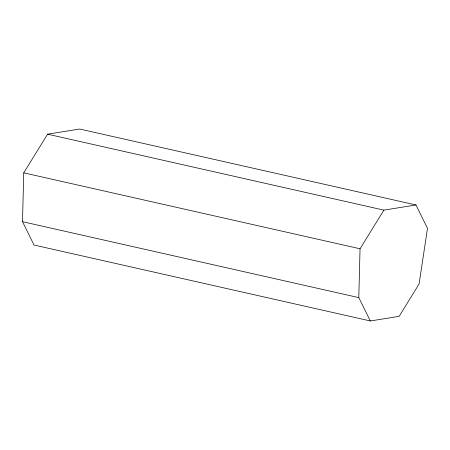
<?xml version="1.0" encoding="UTF-8"?>
<svg xmlns="http://www.w3.org/2000/svg" width="450" height="450" viewBox="0 0 450 450"><rect width="100%" height="100%" fill="white"/><g stroke="black" fill="none" stroke-linecap="round" stroke-linejoin="round"><path stroke-width="0.67" d="M22.5 221.687L23.743 172.845L47.593 134.184L79.661 129.032L415.963 204.969L427.5 228.313L419.085 284.001L399.133 316.344L370.339 320.968L34.037 245.031L22.5 221.687L358.802 297.624L370.339 320.968M358.802 297.624L360.045 248.782L383.895 210.122L415.963 204.969M47.593 134.184L383.895 210.122M23.743 172.845L360.045 248.782"/></g></svg>
